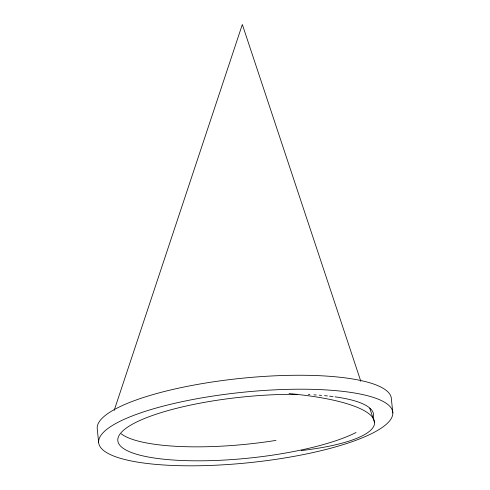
<?xml version="1.0" encoding="UTF-8"?>
<svg xmlns="http://www.w3.org/2000/svg" width="490" height="490" viewBox="0 0 490 490"><rect width="100%" height="100%" fill="white"/><g stroke="black" fill="none" stroke-linecap="round" stroke-linejoin="round"><path stroke-width="0.73" d="M114.176 410.393L242.336 24.5L360.854 381.379M369.772 408.219L374.587 422.729M392.821 412.923A147.839 35.354 -5.9 0 0 170.624 404.268A147.839 35.354 -5.9 0 0 173.711 465.5A147.839 35.354 -5.9 0 0 392.821 412.923L391.381 398.909A147.839 35.354 -5.9 0 0 242.501 378.2A147.839 35.354 -5.9 0 0 97.179 428.193L98.619 442.207M275.956 440.406A128.496 30.723 -5.9 0 1 121.183 433.797M335.031 396.839A128.496 30.723 -5.9 0 1 373.282 417.345M356.077 432.492A128.496 30.723 -5.9 0 1 185.367 460.618A128.496 30.723 -5.9 0 1 130.793 425.136A128.496 30.723 -5.9 0 1 297.375 394.327M308.302 394.591A128.496 30.723 -5.9 0 1 309.907 394.658M313.863 394.854A128.496 30.723 -5.9 0 1 316.209 394.995M319.296 395.203A128.496 30.723 -5.9 0 1 321.575 395.381M324.552 395.638A128.496 30.723 -5.9 0 1 327.455 395.92M329.586 396.153A128.496 30.723 -5.9 0 1 333.029 396.569M289.094 393.635A132.251 31.097 0 0 1 374.421 421.173A132.251 31.097 0 0 1 301.234 450.573"/></g></svg>
